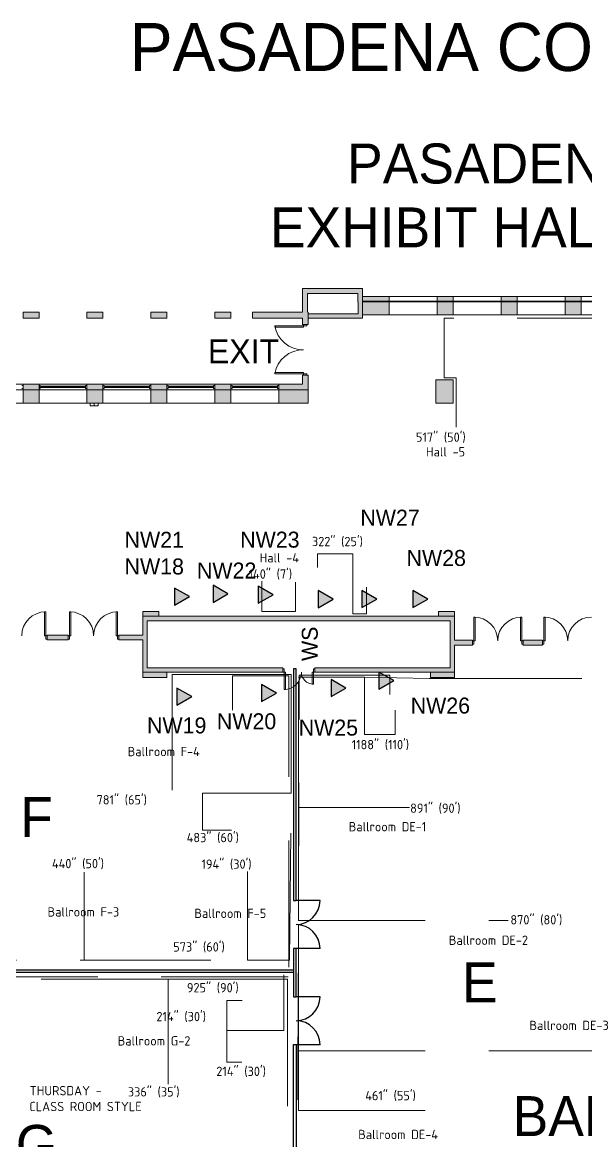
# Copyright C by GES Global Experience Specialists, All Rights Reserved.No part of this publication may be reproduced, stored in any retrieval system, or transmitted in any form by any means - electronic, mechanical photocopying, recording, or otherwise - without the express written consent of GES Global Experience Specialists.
# Model space of a CAD drawing. Header units: inches. Extents: x 619 to 4401, y -2787 to -96.
# Drawn here: x 1464 to 2310, y -1775 to -96 of the extents above; entities that cross this region are included whole.
import ezdxf
from ezdxf.enums import TextEntityAlignment as Align

# ---------------------------------------------------------------- set-up
doc = ezdxf.new("R2010")
doc.units = ezdxf.units.IN
doc.header["$LTSCALE"] = 100
doc.header["$MEASUREMENT"] = 0
doc.linetypes.add('DASHED', pattern=[19.05, 12.7, -6.35])
doc.linetypes.add('DASHEDTINY', pattern=[2.8575, 1.905, -0.9525])
for name, color, linetype, lineweight, true_color in [('AP-Name', 176, 'CONTINUOUS', 18, 0x000080), ('bldg_airwall_text', 176, 'CONTINUOUS', 25, 0x000080), ('bldg_text1', 96, 'CONTINUOUS', 25, 0x008000), ('bldg_title', 96, 'CONTINUOUS', 25, 0x008000), ('WIRE RUN', 200, 'DASHEDTINY', 13, 0xaa00ff)]:
    doc.layers.add(name, color=color, linetype=linetype, lineweight=lineweight, true_color=true_color)
for name, color, linetype, lineweight in [('bldg_airwall', 52, 'DASHED', 25), ('bldg_doors', 7, 'CONTINUOUS', 13), ('bldg_glass', 7, 'CONTINUOUS', 13), ('bldg_text90', 94, 'CONTINUOUS', 25), ('bldg_wallint', 7, 'CONTINUOUS', 13), ('bldg_wallintsol', 7, 'CONTINUOUS', 13), ('data_jack', 110, 'CONTINUOUS', 25), ('LENGTH', 4, 'CONTINUOUS', 18)]:
    doc.layers.add(name, color=color, linetype=linetype, lineweight=lineweight)
doc.layers.add('LAB DAY', color=140, linetype='CONTINUOUS', true_color=0x26a8ff)
doc.styles.add('bldgtx36', font='bldgtx36')
doc.styles.add('iso3098', font='iso3098')
doc.styles.add('showtx24', font='showtx24')
doc.styles.add('showtx60', font='showtx60')

msp = doc.modelspace()

# ---------------------------------------------------------------- hatches: boundary and pattern name
at = {"layer": 'bldg_wallintsol'}
for points in [[(1893.5, -531.3), (1892.8, -531.3), (1892.8, -502.8), (1968.3, -502.8), (1968.3, -515.5), (1968.8, -515.5), (1968.8, -533.7), (1893.5, -533.7), (1893.5, -540.3), (1975.4, -540.3), (1975.4, -515.5), (1975.4, -507.3), (1975.4, -495.3), (1885.3, -495.3), (1885.3, -531.3), (1810.1, -531.3), (1810.1, -540.3), (1885.3, -540.3), (1885.3, -549.5), (1893.5, -549.5)], [(2015.5, -507.3), (1975.4, -507.3), (1975.4, -514.5), (2015.5, -514.5)], [(2015.5, -515.5), (1975.4, -515.5), (1975.4, -535.3), (2015.5, -535.3)], [(2111.5, -507.3), (2087.5, -507.3), (2087.5, -515.5), (2111.5, -515.5)], [(2111.5, -515.5), (2087.5, -515.5), (2087.5, -535.3), (2111.5, -535.3)], [(2207.5, -507.3), (2183.5, -507.3), (2183.5, -515.5), (2207.5, -515.5)], [(2303.5, -507.3), (2279.5, -507.3), (2279.5, -515.5), (2303.5, -515.5)], [(2111.5, -632.7), (2085.5, -632.7), (2085.5, -667.7), (2111.5, -667.7)], [(2140.5, -1023.7), (2113.5, -1023.7), (2113.5, -987.7), (1645.5, -987.7), (1645.5, -1016), (1609.5, -1016), (1609.5, -1023.2), (1645.5, -1023.2), (1645.5, -1071.7), (1855.5, -1071.7), (1855.5, -1065.1), (1652.1, -1065.1), (1652.1, -1016), (1652.1, -994.4), (2106.8, -994.4), (2106.8, -1023.7), (2106.8, -1065.1), (1903.5, -1065.1), (1903.5, -1071.7), (2113.5, -1071.7), (2113.5, -1031), (2140.5, -1031)], [(1669.5, -980.7), (1645.5, -980.7), (1645.5, -987.7), (1669.5, -987.7)], [(2113.5, -980.7), (2089.5, -980.7), (2089.5, -987.7), (2113.5, -987.7)], [(1533.5, -1016), (1529.5, -1016), (1505.5, -1016), (1501.5, -1016), (1501.5, -1023.2), (1533.5, -1023.2)], [(2245.5, -1023.7), (2240.5, -1023.7), (2221.5, -1023.7), (2216.5, -1023.7), (2216.5, -1031), (2245.5, -1031)], [(1681.5, -1071.7), (1645.5, -1071.7), (1645.5, -1079.7), (1681.5, -1079.7)], [(2113.5, -1071.7), (2077.5, -1071.7), (2077.5, -1079.7), (2113.5, -1079.7)]]:
    msp.add_hatch(color=256, dxfattribs=at).paths.add_polyline_path(points, flags=0)
h = msp.add_hatch(color=256, dxfattribs=at)
h.paths.add_polyline_path([(2207.5, -515.5), (2183.5, -515.5), (2183.5, -535.3), (2207.5, -535.3)], flags=0)
h.paths.add_polyline_path([(2303.5, -515.5), (2279.5, -515.5), (2279.5, -535.3), (2303.5, -535.3)], flags=0)
h.paths.add_polyline_path([(2399.5, -515.5), (2375.5, -515.5), (2375.5, -535.3), (2399.5, -535.3)], flags=0)
h = msp.add_hatch(color=256, dxfattribs=at)
h.paths.add_polyline_path([(1777.5, -540.3), (1777.5, -531.3), (1753.5, -531.3), (1753.5, -540.3)], flags=0)
h.paths.add_polyline_path([(1681.5, -540.3), (1681.5, -531.3), (1657.5, -531.3), (1657.5, -540.3)], flags=0)
h.paths.add_polyline_path([(1585.5, -540.3), (1585.5, -531.3), (1561.5, -531.3), (1561.5, -540.3)], flags=0)
h.paths.add_polyline_path([(1489.5, -540.3), (1489.5, -531.3), (1465.5, -531.3), (1465.5, -540.3)], flags=0)
h.paths.add_polyline_path([(1657.5, -639.3), (1657.5, -647.5), (1681.5, -647.5), (1681.5, -639.3)], flags=0)
h.paths.add_polyline_path([(1753.5, -639.3), (1753.5, -647.5), (1777.5, -647.5), (1777.5, -639.3)], flags=0)
h.paths.add_polyline_path([(1465.5, -639.3), (1465.5, -647.5), (1489.5, -647.5), (1489.5, -639.3)], flags=0)
h.paths.add_polyline_path([(1561.5, -639.3), (1561.5, -647.5), (1585.5, -647.5), (1585.5, -639.3)], flags=0)
h = msp.add_hatch(color=256, dxfattribs=at)
h.paths.add_polyline_path([(1893.5, -625.5), (1885.3, -625.5), (1885.3, -639.3), (1849.5, -639.3), (1849.5, -647.5), (1893.5, -647.5)], flags=0)
h.paths.add_polyline_path([(1893.5, -647.5), (1849.5, -647.5), (1849.5, -667.7), (1893.5, -667.7)], flags=0)
h = msp.add_hatch(color=256, dxfattribs=at)
h.paths.add_polyline_path([(1489.5, -647.5), (1465.5, -647.5), (1465.5, -667.7), (1489.5, -667.7)], flags=0)
h.paths.add_polyline_path([(1393.5, -647.5), (1369.5, -647.5), (1369.5, -667.7), (1393.5, -667.7)], flags=0)
h.paths.add_polyline_path([(1297.5, -647.5), (1273.5, -647.5), (1273.5, -667.7), (1297.5, -667.7)], flags=0)
h.paths.add_polyline_path([(1201.5, -647.5), (1177.5, -647.5), (1177.5, -667.7), (1201.5, -667.7)], flags=0)
h = msp.add_hatch(color=256, dxfattribs=at)
h.paths.add_polyline_path([(1777.5, -647.5), (1753.5, -647.5), (1753.5, -667.7), (1777.5, -667.7)], flags=0)
h.paths.add_polyline_path([(1681.5, -647.5), (1657.5, -647.5), (1657.5, -667.7), (1681.5, -667.7)], flags=0)
h.paths.add_polyline_path([(1585.5, -647.5), (1561.5, -647.5), (1561.5, -667.7), (1585.5, -667.7)], flags=0)
at = {"layer": 'data_jack'}
for points in [[(1715.3, -958.3), (1692.9, -945.4), (1692.9, -971.3)], [(1773.3, -954.1), (1750.9, -941.2), (1750.9, -967)], [(1841.1, -955.4), (1818.8, -942.4), (1818.8, -968.3)], [(1931.1, -962), (1908.7, -949.1), (1908.7, -974.9)], [(1996.9, -961.9), (1974.5, -949), (1974.5, -974.8)], [(2073.4, -961.9), (2051, -949), (2051, -974.8)], [(2022.3, -1084.4), (1999.9, -1071.5), (1999.9, -1097.3)], [(1846.2, -1103), (1823.8, -1090), (1823.8, -1115.9)], [(1950.5, -1095.5), (1928.1, -1082.6), (1928.1, -1108.4)], [(1718.8, -1108.5), (1696.4, -1095.6), (1696.4, -1121.5)]]:
    msp.add_hatch(color=256, dxfattribs=at).paths.add_polyline_path(points, flags=0)

# ---------------------------------------------------------------- linework, layer by layer
at = {"layer": 'bldg_airwall', "linetype": 'CONTINUOUS'}
for p, q in [((1911.5, -1414.7), (1875.5, -1414.7)), ((1911.5, -1486.7), (1875.5, -1486.7)), ((1911.5, -1559.2), (1875.5, -1559.2)), ((1911.5, -1631.2), (1875.5, -1631.2))]:
    msp.add_line(p, q, dxfattribs=at)
at = {"layer": 'bldg_airwall'}
for points in [[(1875.5, -1066.7), (1871.5, -1066.7), (1871.5, -1414.7), (1875.5, -1414.7)], [(1875.5, -1486.7), (1871.5, -1486.7), (1871.5, -1559.2), (1875.5, -1559.2)], [(1159.5, -1518.7), (1871.5, -1518.7), (1871.5, -1522.7), (1159.5, -1522.7)], [(1871.5, -1631), (1875.5, -1631), (1875.5, -2497.2), (1871.5, -2497.2)]]:
    msp.add_lwpolyline(points, close=True, dxfattribs=at)
at = {"layer": 'bldg_airwall', "linetype": 'CONTINUOUS'}
for centre, start, end in [((1875.5, -1414.7), 270, 0), ((1875.5, -1486.7), 0, 90), ((1875.5, -1559.2), 270, 0), ((1875.5, -1631.2), 0, 90)]:
    msp.add_arc(centre, 36, start, end, dxfattribs=at)
at = {"layer": 'bldg_doors'}
for p, q in [((1843.8, -553.5), (1843.8, -551.5)), ((1843.8, -551.5), (1886.9, -551.5)), ((1886.9, -553.5), (1843.8, -553.5)), ((1891.9, -549.5), (1886.9, -549.5)), ((1886.9, -549.5), (1886.9, -551.5)), ((1886.9, -551.5), (1886.9, -553.5)), ((1886.9, -551.5), (1891.9, -551.5)), ((1891.9, -551.5), (1891.9, -549.5)), ((1886.9, -621.5), (1843.8, -621.5)), ((1843.8, -621.5), (1843.8, -623.5)), ((1843.8, -623.5), (1886.9, -623.5)), ((1886.9, -623.5), (1886.9, -621.5)), ((1886.9, -625.5), (1886.9, -623.5)), ((1886.9, -623.5), (1891.9, -623.5)), ((1891.9, -625.5), (1886.9, -625.5)), ((1891.9, -623.5), (1891.9, -625.5)), ((1497.5, -1017.1), (1497.5, -981.1)), ((1497.5, -981.1), (1499.5, -981.1)), ((1499.5, -981.1), (1499.5, -1017.1)), ((1537.5, -981.1), (1535.5, -981.1)), ((1535.5, -981.1), (1535.5, -1017.1)), ((1537.5, -1017.1), (1537.5, -981.1)), ((1605.5, -1017.1), (1605.5, -981.1)), ((1605.5, -981.1), (1607.5, -981.1)), ((1607.5, -981.1), (1607.5, -1017.1)), ((2144.5, -988.9), (2142.5, -988.9)), ((2142.5, -988.9), (2142.5, -1024.9)), ((2144.5, -1024.9), (2144.5, -988.9)), ((2212.5, -1024.9), (2212.5, -988.9)), ((2212.5, -988.9), (2214.5, -988.9)), ((2214.5, -988.9), (2214.5, -1024.9)), ((2249.5, -988.9), (2247.5, -988.9)), ((2247.5, -988.9), (2247.5, -1024.9)), ((2249.5, -1024.9), (2249.5, -988.9)), ((1499.5, -1017.1), (1497.5, -1017.1)), ((1501.5, -1017.1), (1499.5, -1017.1)), ((1499.5, -1017.1), (1499.5, -1022.1)), ((1499.5, -1022.1), (1501.5, -1022.1)), ((1501.5, -1022.1), (1501.5, -1017.1)), ((1533.5, -1022.1), (1533.5, -1017.1)), ((1533.5, -1017.1), (1535.5, -1017.1)), ((1535.5, -1022.1), (1533.5, -1022.1)), ((1535.5, -1017.1), (1537.5, -1017.1)), ((1535.5, -1017.1), (1535.5, -1022.1)), ((1607.5, -1017.1), (1605.5, -1017.1)), ((1609.5, -1017.1), (1607.5, -1017.1)), ((1607.5, -1017.1), (1607.5, -1022.1)), ((1607.5, -1022.1), (1609.5, -1022.1)), ((1609.5, -1022.1), (1609.5, -1017.1)), ((2140.5, -1029.9), (2140.5, -1024.9)), ((2140.5, -1024.9), (2142.5, -1024.9)), ((2142.5, -1029.9), (2140.5, -1029.9)), ((2142.5, -1024.9), (2144.5, -1024.9)), ((2142.5, -1024.9), (2142.5, -1029.9)), ((2214.5, -1024.9), (2212.5, -1024.9)), ((2216.5, -1024.9), (2214.5, -1024.9)), ((2214.5, -1024.9), (2214.5, -1029.9)), ((2214.5, -1029.9), (2216.5, -1029.9)), ((2216.5, -1029.9), (2216.5, -1024.9)), ((2245.5, -1029.9), (2245.5, -1024.9)), ((2245.5, -1024.9), (2247.5, -1024.9)), ((2247.5, -1029.9), (2245.5, -1029.9)), ((2247.5, -1024.9), (2249.5, -1024.9)), ((2247.5, -1024.9), (2247.5, -1029.9)), ((1857.5, -1066.7), (1855.5, -1066.7)), ((1855.5, -1066.7), (1855.5, -1071.7)), ((1855.5, -1071.7), (1857.5, -1071.7)), ((1857.5, -1071.7), (1857.5, -1066.7)), ((1857.5, -1071.7), (1859.5, -1071.7)), ((1857.5, -1097.7), (1857.5, -1071.7)), ((1859.5, -1071.7), (1859.5, -1097.7)), ((1899.5, -1089.7), (1899.5, -1071.7)), ((1899.5, -1071.7), (1901.5, -1071.7)), ((1901.5, -1066.7), (1903.5, -1066.7)), ((1901.5, -1071.7), (1901.5, -1066.7)), ((1901.5, -1071.7), (1901.5, -1089.7)), ((1903.5, -1071.7), (1901.5, -1071.7)), ((1903.5, -1066.7), (1903.5, -1071.7)), ((1901.5, -1089.7), (1899.5, -1089.7)), ((1859.5, -1097.7), (1857.5, -1097.7))]:
    msp.add_line(p, q, dxfattribs=at)
for centre, radius, start, end in [((1885.9, -544.9), 42.7, -171.0239, -88.7048), ((1885.9, -630.2), 42.7, 88.7048, 171.0239), ((1499.5, -1017.1), 36, 90, 180), ((1535.5, -1017.1), 36, 0, 90), ((1607.5, -1017.1), 36, 90, 180), ((2142.5, -1024.9), 36, 0, 90), ((2214.5, -1024.9), 36, 90, 180), ((2247.5, -1024.9), 36, 0, 90), ((2319.5, -1024.9), 36, 90, 180), ((1857.5, -1071.7), 26, -90, 0), ((1901.5, -1071.7), 18, 180, 270)]:
    msp.add_arc(centre, radius, start, end, dxfattribs=at)
at = {"layer": 'bldg_glass'}
for p, q in [((2087.5, -507.3), (2078.7, -507.3)), ((2087.5, -515.5), (2078.7, -515.5)), ((2183.5, -507.3), (2111.5, -507.3)), ((2183.5, -515.5), (2111.5, -515.5)), ((2279.5, -507.3), (2207.5, -507.3)), ((2279.5, -515.5), (2207.5, -515.5)), ((2375.5, -507.3), (2303.5, -507.3)), ((2375.5, -515.5), (2303.5, -515.5)), ((1393.5, -639.3), (1465.5, -639.3)), ((1393.5, -647.5), (1465.5, -647.5)), ((1465.5, -641), (1463.5, -641)), ((1463.5, -645.8), (1465.5, -645.8)), ((1465.5, -645.8), (1465.5, -641)), ((1489.5, -639.3), (1561.5, -639.3)), ((1489.5, -645.8), (1489.5, -641)), ((1489.5, -641), (1491.4, -641)), ((1491.4, -645.8), (1489.5, -645.8)), ((1489.5, -647.5), (1561.5, -647.5)), ((1491.4, -641), (1491.4, -645.8)), ((1491.4, -642.4), (1491.4, -644.4)), ((1559.5, -642.4), (1491.4, -642.4)), ((1491.4, -644.4), (1559.5, -644.4)), ((1493.4, -642.4), (1493.4, -644.4)), ((1493.4, -643.4), (1557.5, -643.4)), ((1557.5, -642.4), (1557.5, -644.4)), ((1561.5, -641), (1559.5, -641)), ((1559.5, -641), (1559.5, -645.8)), ((1559.5, -644.4), (1559.5, -642.4)), ((1559.5, -645.8), (1561.5, -645.8)), ((1561.5, -645.8), (1561.5, -641)), ((1585.5, -639.3), (1657.5, -639.3)), ((1585.5, -645.8), (1585.5, -641)), ((1585.5, -641), (1587.4, -641)), ((1587.4, -645.8), (1585.5, -645.8)), ((1585.5, -647.5), (1657.5, -647.5)), ((1587.4, -641), (1587.4, -645.8)), ((1587.4, -642.4), (1587.4, -644.4)), ((1655.5, -642.4), (1587.4, -642.4)), ((1587.4, -644.4), (1655.5, -644.4)), ((1589.4, -642.4), (1589.4, -644.4)), ((1589.4, -643.4), (1653.5, -643.4)), ((1653.5, -642.4), (1653.5, -644.4)), ((1657.5, -641), (1655.5, -641)), ((1655.5, -641), (1655.5, -645.8)), ((1655.5, -644.4), (1655.5, -642.4)), ((1655.5, -645.8), (1657.5, -645.8)), ((1657.5, -645.8), (1657.5, -641)), ((1681.5, -639.3), (1753.5, -639.3)), ((1681.5, -645.8), (1681.5, -641)), ((1681.5, -641), (1683.4, -641)), ((1683.4, -645.8), (1681.5, -645.8)), ((1681.5, -647.5), (1753.5, -647.5)), ((1683.4, -641), (1683.4, -645.8)), ((1683.4, -642.4), (1683.4, -644.4)), ((1751.5, -642.4), (1683.4, -642.4)), ((1683.4, -644.4), (1751.5, -644.4)), ((1685.4, -642.4), (1685.4, -644.4)), ((1685.4, -643.4), (1749.5, -643.4)), ((1749.5, -642.4), (1749.5, -644.4)), ((1753.5, -641), (1751.5, -641)), ((1751.5, -641), (1751.5, -645.8)), ((1751.5, -644.4), (1751.5, -642.4)), ((1751.5, -645.8), (1753.5, -645.8)), ((1753.5, -645.8), (1753.5, -641)), ((1777.5, -639.3), (1849.5, -639.3)), ((1777.5, -645.8), (1777.5, -641)), ((1777.5, -641), (1779.4, -641)), ((1779.4, -645.8), (1777.5, -645.8)), ((1777.5, -647.5), (1849.5, -647.5)), ((1779.4, -641), (1779.4, -645.8)), ((1779.4, -642.4), (1779.4, -644.4)), ((1847.5, -642.4), (1779.4, -642.4)), ((1779.4, -644.4), (1847.5, -644.4)), ((1781.4, -642.4), (1781.4, -644.4)), ((1781.4, -643.4), (1845.5, -643.4)), ((1845.5, -642.4), (1845.5, -644.4)), ((1849.5, -641), (1847.5, -641)), ((1847.5, -641), (1847.5, -645.8)), ((1847.5, -644.4), (1847.5, -642.4)), ((1847.5, -645.8), (1849.5, -645.8)), ((1849.5, -645.8), (1849.5, -641)), ((1566.5, -671.9), (1566.5, -667.7)), ((1572.5, -671.9), (1572.5, -667.7)), ((1578.5, -671.9), (1578.5, -667.7)), ((1578.5, -671.9), (1566.5, -671.9))]:
    msp.add_line(p, q, dxfattribs=at)
at = {"layer": 'bldg_wallint'}
for p, q in [((1975.4, -495.3), (1885.3, -495.3)), ((1885.3, -495.3), (1885.3, -531.3)), ((1892.8, -502.8), (1968.3, -502.8)), ((1892.8, -531.3), (1892.8, -502.8)), ((1968.3, -502.8), (1968.3, -515.5)), ((1975.4, -507.3), (1975.4, -495.3)), ((1968.3, -515.5), (1968.8, -515.5)), ((1968.8, -515.5), (1968.8, -533.7)), ((2078.7, -507.3), (1975.4, -507.3)), ((1975.4, -514.5), (2816.9, -514.5)), ((1975.4, -515.5), (2078.7, -515.5)), ((1975.4, -540.3), (1975.4, -515.5)), ((2015.5, -515.5), (2015.5, -535.3)), ((2111.5, -507.3), (2087.5, -507.3)), ((2087.5, -507.3), (2087.5, -515.5)), ((2087.5, -515.5), (2111.5, -515.5)), ((2087.5, -515.5), (2087.5, -535.3)), ((2111.5, -515.5), (2111.5, -507.3)), ((2111.5, -515.5), (2111.5, -535.3)), ((2207.5, -507.3), (2183.5, -507.3)), ((2183.5, -507.3), (2183.5, -515.5)), ((2183.5, -515.5), (2207.5, -515.5)), ((2183.5, -515.5), (2183.5, -535.3)), ((2207.5, -515.5), (2207.5, -507.3)), ((2207.5, -515.5), (2207.5, -535.3)), ((2303.5, -507.3), (2279.5, -507.3)), ((2279.5, -507.3), (2279.5, -515.5)), ((2279.5, -515.5), (2303.5, -515.5)), ((2279.5, -515.5), (2279.5, -535.3)), ((2303.5, -515.5), (2303.5, -507.3)), ((2303.5, -515.5), (2303.5, -535.3)), ((1465.5, -531.3), (1465.5, -540.3)), ((1489.5, -531.3), (1465.5, -531.3)), ((1489.5, -540.3), (1489.5, -531.3)), ((1561.5, -531.3), (1561.5, -540.3)), ((1585.5, -531.3), (1561.5, -531.3)), ((1585.5, -540.3), (1585.5, -531.3)), ((1657.5, -531.3), (1657.5, -540.3)), ((1681.5, -531.3), (1657.5, -531.3)), ((1681.5, -540.3), (1681.5, -531.3)), ((1753.5, -531.3), (1753.5, -540.3)), ((1777.5, -531.3), (1753.5, -531.3)), ((1777.5, -540.3), (1777.5, -531.3)), ((1810.1, -531.3), (1810.1, -540.3)), ((1885.3, -531.3), (1810.1, -531.3)), ((1893.5, -531.3), (1892.8, -531.3)), ((1893.5, -549.5), (1893.5, -531.3)), ((1968.8, -533.7), (1893.5, -533.7)), ((1893.5, -533.7), (1893.5, -540.3)), ((2816.9, -535.3), (1975.4, -535.3)), ((1465.5, -540.3), (1489.5, -540.3)), ((1561.5, -540.3), (1585.5, -540.3)), ((1657.5, -540.3), (1681.5, -540.3)), ((1753.5, -540.3), (1777.5, -540.3)), ((1810.1, -540.3), (1885.3, -540.3)), ((1885.3, -540.3), (1885.3, -549.5)), ((1885.3, -549.5), (1893.5, -549.5)), ((1893.5, -540.3), (1975.4, -540.3)), ((1885.3, -625.5), (1885.3, -639.3)), ((1893.5, -625.5), (1885.3, -625.5)), ((1893.5, -647.5), (1893.5, -625.5)), ((2085.5, -632.7), (2111.5, -632.7)), ((2085.5, -667.7), (2085.5, -632.7)), ((2111.5, -667.7), (2111.5, -632.7)), ((1489.5, -639.3), (1465.5, -639.3)), ((1465.5, -639.3), (1465.5, -647.5)), ((1465.5, -647.5), (1489.5, -647.5)), ((1465.5, -647.5), (1465.5, -667.7)), ((1489.5, -647.5), (1489.5, -639.3)), ((1489.5, -647.5), (1489.5, -667.7)), ((1585.5, -639.3), (1561.5, -639.3)), ((1561.5, -639.3), (1561.5, -647.5)), ((1561.5, -647.5), (1585.5, -647.5)), ((1561.5, -647.5), (1561.5, -667.7)), ((1585.5, -647.5), (1585.5, -639.3)), ((1585.5, -647.5), (1585.5, -667.7)), ((1681.5, -639.3), (1657.5, -639.3)), ((1657.5, -639.3), (1657.5, -647.5)), ((1657.5, -647.5), (1681.5, -647.5)), ((1657.5, -647.5), (1657.5, -667.7)), ((1681.5, -647.5), (1681.5, -639.3)), ((1681.5, -647.5), (1681.5, -667.7)), ((1777.5, -639.3), (1753.5, -639.3)), ((1753.5, -639.3), (1753.5, -647.5)), ((1753.5, -647.5), (1777.5, -647.5)), ((1753.5, -647.5), (1753.5, -667.7)), ((1777.5, -647.5), (1777.5, -639.3)), ((1777.5, -647.5), (1777.5, -667.7)), ((1885.3, -639.3), (1810.1, -639.3)), ((1810.1, -647.5), (1893.5, -647.5)), ((1849.5, -639.3), (1849.5, -647.5)), ((1849.5, -647.5), (1849.5, -667.7)), ((1893.5, -647.5), (1893.5, -667.7)), ((1893.5, -667.7), (1081.5, -667.7)), ((2085.5, -667.7), (2111.5, -667.7)), ((1645.5, -987.7), (1645.5, -980.7)), ((1645.5, -980.7), (1669.5, -980.7)), ((2113.5, -987.7), (1645.5, -987.7)), ((1645.5, -987.7), (1645.5, -1016)), ((1669.5, -980.7), (1669.5, -987.7)), ((2113.5, -980.7), (2089.5, -980.7)), ((2089.5, -980.7), (2089.5, -987.7)), ((2113.5, -987.7), (2113.5, -980.7)), ((2113.5, -1023.7), (2113.5, -987.7)), ((1652.1, -994.4), (2106.8, -994.4)), ((1652.1, -1016), (1652.1, -994.4)), ((2106.8, -994.4), (2106.8, -1023.7)), ((1501.5, -1016), (1501.5, -1023.2)), ((1505.5, -1016), (1501.5, -1016)), ((1501.5, -1023.2), (1533.5, -1023.2)), ((1529.5, -1016), (1505.5, -1016)), ((1533.5, -1016), (1529.5, -1016)), ((1533.5, -1023.2), (1533.5, -1016)), ((1609.5, -1016), (1609.5, -1023.2)), ((1645.5, -1016), (1609.5, -1016)), ((1609.5, -1023.2), (1645.5, -1023.2)), ((1645.5, -1023.2), (1645.5, -1071.7)), ((1652.1, -1065.1), (1652.1, -1016)), ((2106.8, -1023.7), (2106.8, -1065.1)), ((2140.5, -1023.7), (2113.5, -1023.7)), ((2140.5, -1031), (2140.5, -1023.7)), ((2216.5, -1023.7), (2216.5, -1031)), ((2221.5, -1023.7), (2216.5, -1023.7)), ((2240.5, -1023.7), (2221.5, -1023.7)), ((2245.5, -1023.7), (2240.5, -1023.7)), ((2245.5, -1031), (2245.5, -1023.7)), ((2113.5, -1031), (2140.5, -1031)), ((2113.5, -1071.7), (2113.5, -1031)), ((2216.5, -1031), (2245.5, -1031)), ((1645.5, -1071.7), (1855.5, -1071.7)), ((1645.5, -1071.7), (1645.5, -1079.7)), ((1855.5, -1065.1), (1652.1, -1065.1)), ((1681.5, -1079.7), (1681.5, -1071.7)), ((1855.5, -1071.7), (1855.5, -1065.1)), ((2106.8, -1065.1), (1903.5, -1065.1)), ((1903.5, -1065.1), (1903.5, -1071.7)), ((1903.5, -1071.7), (2113.5, -1071.7)), ((2077.5, -1071.7), (2077.5, -1079.7)), ((2113.5, -1079.7), (2113.5, -1071.7)), ((1645.5, -1079.7), (1681.5, -1079.7)), ((2077.5, -1079.7), (2113.5, -1079.7))]:
    msp.add_line(p, q, dxfattribs=at)
at = {"layer": 'bldg_wallintsol'}
for p, q in [((1975.4, -515.5), (1975.4, -507.3)), ((2015.5, -515.5), (2015.5, -507.3))]:
    msp.add_line(p, q, dxfattribs=at)
at = {"layer": 'data_jack'}
for points in [[(1715.3, -958.3), (1692.9, -945.4), (1692.9, -971.3)], [(1773.3, -954.1), (1750.9, -941.2), (1750.9, -967)], [(1841.1, -955.4), (1818.8, -942.4), (1818.8, -968.3)], [(1931.1, -962), (1908.7, -949.1), (1908.7, -974.9)], [(1996.9, -961.9), (1974.5, -949), (1974.5, -974.8)], [(2073.4, -961.9), (2051, -949), (2051, -974.8)], [(2022.3, -1084.4), (1999.9, -1071.5), (1999.9, -1097.3)], [(1846.2, -1103), (1823.8, -1090), (1823.8, -1115.9)], [(1950.5, -1095.5), (1928.1, -1082.6), (1928.1, -1108.4)], [(1718.8, -1108.5), (1696.4, -1095.6), (1696.4, -1121.5)]]:
    msp.add_lwpolyline(points, close=True, dxfattribs=at)
at = {"layer": 'WIRE RUN'}
for p, q in [((2398.1, -540), (2098.1, -540)), ((2098.1, -540), (2098.1, -629.7)), ((2098.1, -629.7), (2116.2, -629.7)), ((2116.2, -629.7), (2116.2, -703.6)), ((1824.1, -934.9), (1824.1, -980.6)), ((1874.7, -980.6), (1874.7, -936.5)), ((1824.1, -980.6), (1874.7, -980.6)), ((1868.2, -1075.4), (1689.4, -1075.4)), ((1689.4, -1075.4), (1689.4, -1249.1)), ((1868.2, -1253.2), (1868.2, -1075.4)), ((1865.8, -1504.1), (1868.2, -1253.2)), ((1879.1, -1444.5), (1879.1, -1275.2)), ((1879.1, -1275.2), (2046, -1275.2)), ((1557.2, -1504.1), (1557.2, -1372.3)), ((1802.7, -1504.1), (1802.7, -1370.9)), ((1879.1, -1640.5), (1879.1, -1444.5)), ((1879.1, -1444.5), (2194.3, -1444.5)), ((1265.3, -1504.1), (1557.2, -1504.1)), ((1557.2, -1504.1), (1802.7, -1504.1)), ((1802.7, -1504.1), (1865.8, -1504.1)), ((1683.3, -1533), (1405.7, -1533)), ((1862.6, -1533), (1683.3, -1533)), ((1683.3, -1533), (1683.3, -1690.2)), ((1862.6, -1533), (1862.6, -1873.4)), ((1879.1, -1729.9), (1879.1, -1640.5)), ((1879.1, -1640.5), (2423.8, -1640.5)), ((1879.1, -1999.9), (1879.1, -1729.9)), ((1879.1, -1729.9), (2070.3, -1729.9))]:
    msp.add_line(p, q, dxfattribs=at)
at = {"layer": 'WIRE RUN', "color": 6}
for p, q in [((1961, -893.8), (1907.9, -893.8)), ((1907.9, -893.8), (1907.9, -914.5)), ((1961, -984), (1961, -893.8)), ((1981.4, -944), (1981.4, -984)), ((1981.4, -984), (1961, -984))]:
    msp.add_line(p, q, dxfattribs=at)
at = {"layer": 'WIRE RUN', "color": 40, "true_color": 0xffaa00}
for p, q in [((1864.7, -1077.1), (1780.3, -1077.1)), ((1780.3, -1077.1), (1780.3, -1128.7)), ((1864.7, -1514.8), (1864.7, -1077.1)), ((1877.3, -1999.8), (1880.3, -1076)), ((1880.3, -1076), (2016.4, -1076)), ((2016.4, -1076), (2016.4, -1105.4)), ((1863.6, -1529.4), (1165.3, -1529.4))]:
    msp.add_line(p, q, dxfattribs=at)
at = {"layer": 'WIRE RUN', "color": 3}
for p, q in [((1879.1, -1275.2), (1879.1, -1079.2)), ((1879.1, -1079.2), (1978.4, -1079.2)), ((1978.4, -1079.2), (1978.4, -1165.3)), ((1978.4, -1079.2), (2075.3, -1081)), ((2075.3, -1081), (2114.2, -1081)), ((2114.2, -1081), (2365.9, -1081)), ((2024.6, -1165.3), (2024.6, -1129)), ((1978.4, -1165.3), (2024.6, -1165.3)), ((1868.2, -1253.2), (1735, -1253.2)), ((1735, -1253.2), (1735, -1309)), ((1735, -1309), (1778.6, -1309)), ((1857.4, -1526.1), (1857.4, -1609.8)), ((1771.4, -1609.8), (1771.4, -1564.9)), ((1771.4, -1564.9), (1794.8, -1564.9)), ((1857.4, -1609.8), (1771.4, -1609.8)), ((1771.4, -1609.8), (1771.4, -1657.5)), ((1771.4, -1657.5), (1793.9, -1657.5))]:
    msp.add_line(p, q, dxfattribs=at)

# ---------------------------------------------------------------- texts
at = {"layer": 'AP-Name', "style": 'iso3098'}
for s, p in [('Hall -5', (2070.6, -747.8)), ('Hall -4', (1820.8, -907)), ('Ballroom F-4', (1622.7, -1197.9)), ('Ballroom DE-1', (1954.7, -1310.8)), ('Ballroom F-3', (1502.3, -1438.7)), ('Ballroom F-5', (1722.9, -1440.9)), ('Ballroom DE-2', (2105, -1481.3)), ('Ballroom DE-3', (2226.1, -1609.2)), ('Ballroom G-2', (1607.7, -1632.4)), ('Ballroom DE-4', (1968.9, -1773))]:
    msp.add_text(s, height=14, dxfattribs=at).set_placement(p)
at = {"layer": 'bldg_airwall_text', "style": 'bldgtx36'}
for s, p in [('F', (1485.8, -1319.4)), ('E', (2151.5, -1567.7)), ('G', (1485.8, -1811.7))]:
    msp.add_text(s, height=60, dxfattribs=at).set_placement(p, align=Align.CENTER)
at = {"layer": 'bldg_text1', "style": 'bldgtx36'}
msp.add_text('BALLROOM', height=60, dxfattribs=at).set_placement((2423.8, -1768.4), align=Align.CENTER)
at = {"layer": 'bldg_text90', "style": 'bldgtx36'}
msp.add_text('EXIT', height=36, dxfattribs=at).set_placement((1796.6, -608), align=Align.CENTER)
msp.add_text('WS', height=24, rotation=90, dxfattribs=at).set_placement((1908.1, -1029.1), align=Align.CENTER)
at = {"layer": 'bldg_title', "style": 'showtx60'}
for s, height, p in [('PASADENA CONVENTION CENTER', 72, (2433.7, -168.9)), ('PASADENA, CALIFORNIA', 60, (2433.7, -337.8)), ('EXHIBIT HALL AND BALLROOM', 60, (2433.7, -433.8))]:
    msp.add_text(s, height=height, dxfattribs=at).set_placement(p, align=Align.CENTER)
at = {"layer": 'data_jack', "style": 'showtx24'}
for s, p in [('NW27', (1972.1, -851.7)), ('NW21', (1618, -884.9)), ('NW23', (1791.6, -884.7)), ('NW28', (2041.5, -912.2)), ('NW18', (1618, -925)), ('NW22', (1726.7, -931.1)), ('NW26', (2047.7, -1133.9)), ('NW19', (1651.7, -1163.7)), ('NW20', (1756.6, -1157.5)), ('NW25', (1879.5, -1167))]:
    msp.add_text(s, height=24, dxfattribs=at).set_placement(p)
at = {"layer": 'LAB DAY', "style": 'iso3098'}
for s, p in [('THURSDAY -', (1475.5, -1707.2)), ('CLASS ROOM STYLE', (1475, -1731))]:
    msp.add_text(s, height=14, dxfattribs=at).set_placement(p)
at = {"layer": 'LENGTH', "style": 'iso3098'}
for s, p in [('517" (50\')', (2055.6, -725.8)), ('322" (25\')', (1899.4, -882.5)), ('140" (7\')', (1804.3, -931.3)), ('1188" (110\')', (1959.1, -1187.5)), ('781" (65\')', (1575.9, -1270.4)), ('891" (90\')', (2046.9, -1283)), ('483" (60\')', (1711.3, -1327.1)), ('440" (50\')', (1508.9, -1366.2)), ('194" (30\')', (1733.5, -1367)), ('870" (80\')', (2197.5, -1450.6)), ('573" (60\')', (1691.1, -1491.3)), ('925" (90\')', (1711.6, -1552.6)), ('214" (30\')', (1665.8, -1595.9)), ('214" (30\')', (1755.8, -1678.2)), ('336" (35\')', (1622.9, -1709)), ('461" (55\')', (1979.5, -1714.6))]:
    msp.add_text(s, height=14, dxfattribs=at).set_placement(p)

doc.saveas('drawing.dxf')
